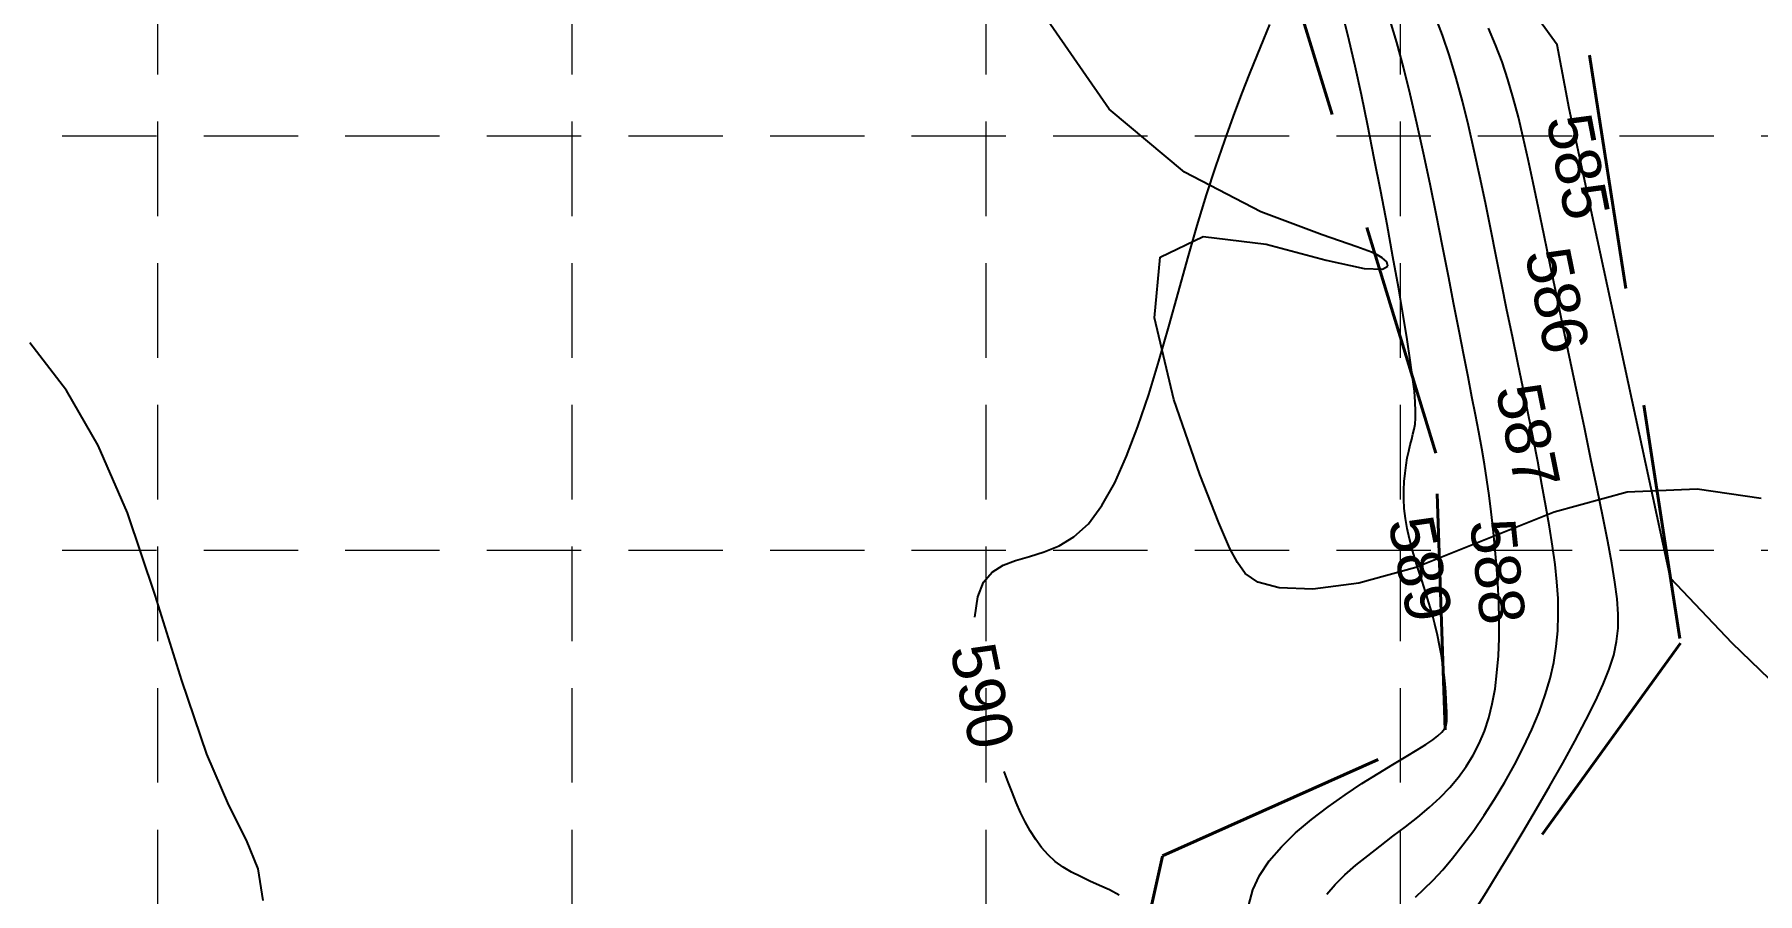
# Model space of a CAD drawing. Header units: inches. Extents: x 638 to 17512, y -393 to 10164.
# Drawn here: x 8997 to 10092, y 6247 to 6793 of the extents above; entities that cross this region are included whole.
import ezdxf
from ezdxf.enums import TextEntityAlignment as Align

# ---------------------------------------------------------------- set-up
doc = ezdxf.new("R2010")
doc.units = ezdxf.units.IN
doc.header["$LTSCALE"] = 600
doc.header["$MEASUREMENT"] = 0
doc.linetypes.add('HIDDEN', pattern=[0.375, 0.25, -0.125])
for name, color, linetype in [('Contour Lines Existing', 8, 'Continuous'), ('EC', 8, 'Continuous'), ('GRID', 254, 'HIDDEN')]:
    doc.layers.add(name, color=color, linetype=linetype)
doc.layers.add('Contour Lines Flow', color=4, linetype='HIDDEN', lineweight=40)
doc.styles.get("Standard").update_dxf_attribs({"font": 'ARIAL.TTF'})

msp = doc.modelspace()

# ---------------------------------------------------------------- linework, layer by layer
at = {"layer": 'Contour Lines Existing'}
for p, q in [((9964.9, 6786.2), (9869.9, 6917.6)), ((9832.7, 6788.9), (9829.3, 6802.8)), ((9892, 6792.3), (9887.4, 6804.5)), ((9778.4, 6789.8), (9782.2, 6799)), ((9862.9, 6787.7), (9858.7, 6801.6)), ((9896.4, 6779.1), (9892, 6792.3)), ((9925.7, 6786.1), (9921.2, 6796.8)), ((9774.2, 6779.5), (9778.4, 6789.8)), ((9836.4, 6772.6), (9832.7, 6788.9)), ((9867.1, 6772.1), (9862.9, 6787.7)), ((9929.8, 6775.3), (9925.7, 6786.1)), ((9972.5, 6745.8), (9964.9, 6786.2)), ((9769.6, 6767.9), (9774.2, 6779.5)), ((9840.4, 6754.4), (9836.4, 6772.6)), ((9871.4, 6754.9), (9867.1, 6772.1)), ((9900.6, 6765.1), (9896.4, 6779.1)), ((9933.5, 6764.1), (9929.8, 6775.3)), ((9764.5, 6755), (9769.6, 6767.9)), ((9904.6, 6750.3), (9900.6, 6765.1)), ((9936.9, 6752.5), (9933.5, 6764.1)), ((9759.2, 6740.9), (9764.5, 6755)), ((9844.5, 6734.7), (9840.4, 6754.4)), ((9875.7, 6736.5), (9871.4, 6754.9)), ((9908.4, 6734.9), (9904.6, 6750.3)), ((9940.2, 6740.3), (9936.9, 6752.5)), ((9753.6, 6725.5), (9759.2, 6740.9)), ((9879.9, 6717.3), (9875.7, 6736.5)), ((9943.3, 6727.3), (9940.2, 6740.3)), ((10036.9, 6447.4), (9972.5, 6745.8)), ((9747.9, 6708.8), (9753.6, 6725.5)), ((9848.6, 6714), (9844.5, 6734.7)), ((9912.1, 6718.9), (9908.4, 6734.9)), ((9946.4, 6713.4), (9943.3, 6727.3)), ((9884.1, 6697.6), (9879.9, 6717.3)), ((9915.7, 6702.6), (9912.1, 6718.9)), ((9742, 6690.8), (9747.9, 6708.8)), ((9852.7, 6693), (9848.6, 6714)), ((9949.6, 6698.6), (9946.4, 6713.4)), ((9856.7, 6672), (9852.7, 6693)), ((9888.1, 6677.8), (9884.1, 6697.6)), ((9919.2, 6685.8), (9915.7, 6702.6)), ((9952.9, 6682.5), (9949.6, 6698.6)), ((9736, 6671.4), (9742, 6690.8)), ((9922.6, 6668.9), (9919.2, 6685.8)), ((9956.5, 6665.1), (9952.9, 6682.5)), ((9730.1, 6650.7), (9736, 6671.4)), ((9860.4, 6651.5), (9856.7, 6672)), ((9892, 6658.2), (9888.1, 6677.8)), ((9926.1, 6651.8), (9922.6, 6668.9)), ((9960.4, 6646.3), (9956.5, 6665.1)), ((9724.1, 6629.2), (9730.1, 6650.7)), ((9863.9, 6632.2), (9860.4, 6651.5)), ((9895.7, 6639.2), (9892, 6658.2)), ((9929.5, 6634.7), (9926.1, 6651.8)), ((9899.2, 6621.1), (9895.7, 6639.2)), ((9964.6, 6626.5), (9960.4, 6646.3)), ((9718, 6607.2), (9724.1, 6629.2)), ((9866.9, 6614.5), (9863.9, 6632.2)), ((9932.9, 6617.7), (9929.5, 6634.7)), ((9902.5, 6604.3), (9899.2, 6621.1)), ((9936.4, 6600.9), (9932.9, 6617.7)), ((9968.9, 6605.8), (9964.6, 6626.5)), ((9711.7, 6585.3), (9718, 6607.2)), ((9869.5, 6598.9), (9866.9, 6614.5)), ((9973.4, 6584.8), (9968.9, 6605.8)), ((9871.5, 6585.8), (9869.5, 6598.9)), ((9905.5, 6589.1), (9902.5, 6604.3)), ((9939.8, 6584.2), (9936.4, 6600.9)), ((9705.2, 6564), (9711.7, 6585.3)), ((9873, 6575), (9871.5, 6585.8)), ((9908.2, 6575.3), (9905.5, 6589.1)), ((9943.2, 6567.9), (9939.8, 6584.2)), ((9977.8, 6563.8), (9973.4, 6584.8)), ((9874.1, 6566.2), (9873, 6575)), ((9910.7, 6562.6), (9908.2, 6575.3)), ((9698.4, 6543.6), (9705.2, 6564)), ((9874.7, 6559.1), (9874.1, 6566.2)), ((9912.9, 6551), (9910.7, 6562.6)), ((9946.4, 6551.9), (9943.2, 6567.9)), ((9982.2, 6543), (9977.8, 6563.8)), ((9874.9, 6553.5), (9874.7, 6559.1)), ((9874.8, 6548.9), (9874.9, 6553.5)), ((9915, 6540.1), (9912.9, 6551)), ((9949.5, 6536.4), (9946.4, 6551.9)), ((9691.2, 6524.8), (9698.4, 6543.6)), ((9873.2, 6538.8), (9873.9, 6541.9)), ((9873.9, 6541.9), (9874.5, 6545.2)), ((9874.5, 6545.2), (9874.8, 6548.9)), ((9916.9, 6529.7), (9915, 6540.1)), ((9986.3, 6523), (9982.2, 6543)), ((9869.6, 6523.8), (9870.5, 6528.1)), ((9870.5, 6528.1), (9871.5, 6532)), ((9871.5, 6532), (9872.4, 6535.6)), ((9872.4, 6535.6), (9873.2, 6538.8)), ((9918.6, 6519.7), (9916.9, 6529.7)), ((9952.5, 6521.4), (9949.5, 6536.4)), ((9683.6, 6507.9), (9691.2, 6524.8)), ((9868.2, 6514.1), (9868.8, 6519.1)), ((9868.8, 6519.1), (9869.6, 6523.8)), ((9920.1, 6509.8), (9918.6, 6519.7)), ((9955.2, 6506.9), (9952.5, 6521.4)), ((9990.3, 6504), (9986.3, 6523)), ((9675.5, 6493.4), (9683.6, 6507.9)), ((9867.4, 6503.3), (9867.7, 6508.8)), ((9867.7, 6508.8), (9868.2, 6514.1)), ((9921.6, 6499.8), (9920.1, 6509.8)), ((9957.7, 6493.1), (9955.2, 6506.9)), ((9867.4, 6497.5), (9867.4, 6503.3)), ((9867.7, 6491.5), (9867.4, 6497.5)), ((9922.9, 6489.4), (9921.6, 6499.8)), ((9993.8, 6486.4), (9990.3, 6504)), ((9666.9, 6481.9), (9675.5, 6493.4)), ((9868.4, 6485.3), (9867.7, 6491.5)), ((9869.5, 6478.9), (9868.4, 6485.3)), ((9924.2, 6478.6), (9922.9, 6489.4)), ((9959.9, 6480), (9957.7, 6493.1)), ((9997, 6470.6), (9993.8, 6486.4)), ((9648.2, 6467.9), (9657.7, 6473.6)), ((9657.7, 6473.6), (9666.9, 6481.9)), ((9871, 6472.4), (9869.5, 6478.9)), ((9925.3, 6467.4), (9924.2, 6478.6)), ((9961.9, 6467.7), (9959.9, 6480)), ((9629.4, 6461.1), (9638.7, 6464)), ((9638.7, 6464), (9648.2, 6467.9)), ((9872.7, 6465.8), (9871, 6472.4)), ((9874.7, 6459.1), (9872.7, 6465.8)), ((9926.3, 6455.8), (9925.3, 6467.4)), ((9963.5, 6456.1), (9961.9, 6467.7)), ((9999.6, 6456.8), (9997, 6470.6)), ((9605.8, 6451.1), (9612.6, 6455.5)), ((9612.6, 6455.5), (9620.6, 6458.6)), ((9620.6, 6458.6), (9629.4, 6461.1)), ((9876.8, 6452.3), (9874.7, 6459.1)), ((9879, 6445.5), (9876.8, 6452.3)), ((9927.1, 6444.1), (9926.3, 6455.8)), ((9964.7, 6445), (9963.5, 6456.1)), ((10001.6, 6444.8), (9999.6, 6456.8)), ((9596.5, 6435.5), (9600.3, 6444.7)), ((9600.3, 6444.7), (9605.8, 6451.1)), ((9881.1, 6438.6), (9879, 6445.5)), ((9927.7, 6432.3), (9927.1, 6444.1)), ((9965.4, 6434.3), (9964.7, 6445)), ((10003, 6434.1), (10001.6, 6444.8)), ((10076, 6406.1), (10036.9, 6447.4)), ((9594.7, 6422.6), (9596.5, 6435.5)), ((9883.3, 6431.7), (9881.1, 6438.6)), ((9885.3, 6424.8), (9883.3, 6431.7)), ((9927.9, 6420.6), (9927.7, 6432.3)), ((9965.6, 6424), (9965.4, 6434.3)), ((10003.7, 6424.5), (10003, 6434.1)), ((9887.2, 6418), (9885.3, 6424.8)), ((9927.9, 6409.1), (9927.9, 6420.6)), ((9965.3, 6413.9), (9965.6, 6424)), ((10003.6, 6415.6), (10003.7, 6424.5)), ((9888.8, 6411.2), (9887.2, 6418)), ((9890.1, 6404.6), (9888.8, 6411.2)), ((9927.5, 6397.9), (9927.9, 6409.1)), ((9964.3, 6403.8), (9965.3, 6413.9)), ((10002.6, 6407.1), (10003.6, 6415.6)), ((9891.3, 6398.1), (9890.1, 6404.6)), ((9892.2, 6391.8), (9891.3, 6398.1)), ((9926.6, 6387.2), (9927.5, 6397.9)), ((9962.7, 6393.8), (9964.3, 6403.8)), ((9998, 6389.6), (10000.8, 6398.5)), ((10000.8, 6398.5), (10002.6, 6407.1)), ((10111.8, 6371.7), (10076, 6406.1)), ((9893, 6385.8), (9892.2, 6391.8)), ((9893.6, 6380.2), (9893, 6385.8)), ((9925.4, 6377), (9926.6, 6387.2)), ((9960.4, 6383.5), (9962.7, 6393.8)), ((9994.1, 6379.9), (9998, 6389.6)), ((9894.1, 6374.9), (9893.6, 6380.2)), ((9894.4, 6370.1), (9894.1, 6374.9)), ((9923.6, 6367.4), (9925.4, 6377)), ((9957.3, 6373.1), (9960.4, 6383.5)), ((9989.2, 6369.1), (9994.1, 6379.9)), ((9894.6, 6365.8), (9894.4, 6370.1)), ((9894.8, 6362.1), (9894.6, 6365.8)), ((9921.4, 6358.5), (9923.6, 6367.4)), ((9953.4, 6362.2), (9957.3, 6373.1)), ((9983.1, 6357), (9989.2, 6369.1)), ((9893.2, 6351.6), (9894.2, 6353.8)), ((9894.2, 6353.8), (9894.7, 6356.2)), ((9894.7, 6356.2), (9894.8, 6358.9)), ((9894.8, 6358.9), (9894.8, 6362.1)), ((9918.6, 6350.1), (9921.4, 6358.5)), ((9948.7, 6351.2), (9953.4, 6362.2)), ((9976.1, 6343.8), (9983.1, 6357)), ((9881.4, 6341.7), (9885.8, 6344.6)), ((9885.8, 6344.6), (9889.1, 6347.2)), ((9889.1, 6347.2), (9891.5, 6349.5)), ((9891.5, 6349.5), (9893.2, 6351.6)), ((9911.5, 6334.8), (9915.3, 6342.3)), ((9915.3, 6342.3), (9918.6, 6350.1)), ((9943.5, 6340), (9948.7, 6351.2)), ((9968.4, 6329.8), (9976.1, 6343.8)), ((9860.5, 6329), (9868.8, 6334)), ((9868.8, 6334), (9875.8, 6338.2)), ((9875.8, 6338.2), (9881.4, 6341.7)), ((9907.1, 6327.7), (9911.5, 6334.8)), ((9937.7, 6328.8), (9943.5, 6340)), ((9615.8, 6317.8), (9613.3, 6324.5)), ((9840.7, 6316.8), (9851, 6323.2)), ((9851, 6323.2), (9860.5, 6329)), ((9896.6, 6314.4), (9902.1, 6320.9)), ((9902.1, 6320.9), (9907.1, 6327.7)), ((9931.6, 6317.8), (9937.7, 6328.8)), ((9960.2, 6315.3), (9968.4, 6329.8)), ((9618.4, 6311.3), (9615.8, 6317.8)), ((9621, 6304.8), (9618.4, 6311.3)), ((9819.2, 6302.1), (9830, 6309.7)), ((9830, 6309.7), (9840.7, 6316.8)), ((9890.4, 6308), (9896.6, 6314.4)), ((9925.1, 6307), (9931.6, 6317.8)), ((9951.7, 6300.7), (9960.2, 6315.3)), ((9623.8, 6298.5), (9621, 6304.8)), ((9626.7, 6292.5), (9623.8, 6298.5)), ((9808.6, 6294), (9819.2, 6302.1)), ((9876.3, 6295.5), (9883.6, 6301.7)), ((9883.6, 6301.7), (9890.4, 6308)), ((9918.5, 6296.7), (9925.1, 6307)), ((9943.2, 6286.3), (9951.7, 6300.7)), ((9629.9, 6286.7), (9626.7, 6292.5)), ((9798.6, 6285.5), (9808.6, 6294)), ((9860.5, 6283.3), (9868.5, 6289.4)), ((9868.5, 6289.4), (9876.3, 6295.5)), ((9911.8, 6286.9), (9918.5, 6296.7)), ((9633.4, 6281.2), (9629.9, 6286.7)), ((9637.1, 6276.2), (9633.4, 6281.2)), ((9641.3, 6271.6), (9637.1, 6276.2)), ((9781.8, 6267.7), (9789.6, 6276.7)), ((9789.6, 6276.7), (9798.6, 6285.5)), ((9844.5, 6271), (9852.4, 6277.1)), ((9852.4, 6277.1), (9860.5, 6283.3)), ((9898.4, 6269.5), (9905, 6277.8)), ((9905, 6277.8), (9911.8, 6286.9)), ((9934.9, 6272.5), (9943.2, 6286.3)), ((9645.8, 6267.4), (9641.3, 6271.6)), ((9650.8, 6263.8), (9645.8, 6267.4)), ((9775.7, 6258.5), (9781.8, 6267.7)), ((9836.9, 6264.9), (9844.5, 6271)), ((9892.1, 6262.1), (9898.4, 6269.5)), ((9927, 6259.4), (9934.9, 6272.5)), ((9656.2, 6260.6), (9650.8, 6263.8)), ((9661.9, 6257.7), (9656.2, 6260.6)), ((9667.8, 6254.9), (9661.9, 6257.7)), ((9674, 6252.1), (9667.8, 6254.9)), ((9771.4, 6249.2), (9775.7, 6258.5)), ((9823.7, 6252.7), (9829.9, 6258.8)), ((9829.9, 6258.8), (9836.9, 6264.9)), ((9880.2, 6249.7), (9886, 6255.5)), ((9886, 6255.5), (9892.1, 6262.1)), ((9919.7, 6247.6), (9927, 6259.4)), ((9680.2, 6249.2), (9674, 6252.1)), ((9686.4, 6246), (9680.2, 6249.2)), ((9768.9, 6239.8), (9771.4, 6249.2)), ((9818.4, 6246.5), (9823.7, 6252.7)), ((9874.8, 6244.6), (9880.2, 6249.7)), ((9913.2, 6237.2), (9919.7, 6247.6))]:
    msp.add_line(p, q, dxfattribs=at)
at = {"layer": 'Contour Lines Flow', "color": 35}
for p, q in [((9879.9, 6927.3, 7012.3), (9985.5, 6779.6, 7012.8)), ((9887.8, 6526.8, 7066.7), (9791.1, 6841.8, 7080.7)), ((9985.5, 6779.6, 7012.8), (10043.3, 6406, 7020.9)), ((9893.6, 6351, 7068.8), (9887.8, 6526.8, 7066.7)), ((10043.3, 6406, 7020.9), (9895.3, 6201.7, 7030.8)), ((9714, 6271, 7075), (9893.6, 6351, 7068.8)), ((9681.6, 6124.2, 7105.9), (9714, 6271, 7075))]:
    msp.add_line(p, q, dxfattribs=at)
at = {"layer": 'EC', "color": 35}
for p, q in [((9680, 6745.4), (9640.9, 6801.9)), ((9728, 6705.2), (9680, 6745.4)), ((9776.5, 6680), (9728, 6705.2)), ((9815.4, 6665.5), (9776.5, 6680)), ((9712.5, 6651.2), (9739.8, 6664.3)), ((9739.8, 6664.3), (9779.9, 6659.5)), ((9779.9, 6659.5), (9818, 6649.4)), ((9837.5, 6657.9), (9815.4, 6665.5)), ((9708.8, 6612.7), (9712.5, 6651.2)), ((9818, 6649.4), (9842.2, 6644)), ((9846.8, 6654.5), (9837.5, 6657.9)), ((9850.4, 6652.8), (9846.8, 6654.5)), ((9853.7, 6650.8), (9850.4, 6652.8)), ((9856.6, 6648.3), (9853.7, 6650.8)), ((9842.2, 6644), (9853.9, 6643.6)), ((9853.9, 6643.6), (9857.3, 6645.6)), ((9857.3, 6645.6), (9856.6, 6648.3)), ((9721.1, 6560.9), (9708.8, 6612.7)), ((9017.2, 6566.6), (8993.9, 6596.8)), ((9037.4, 6531.7), (9017.2, 6566.6)), ((9737.8, 6513.1), (9721.1, 6560.9)), ((9056, 6488.8), (9037.4, 6531.7)), ((9749.7, 6482.5), (9737.8, 6513.1)), ((10009.4, 6501.9), (9963, 6489.3)), ((10053.9, 6503.8), (10009.4, 6501.9)), ((10094.5, 6498), (10053.9, 6503.8)), ((9073.7, 6436.6), (9056, 6488.8)), ((9963, 6489.3), (9875.1, 6454.2)), ((9756.8, 6466.2), (9749.7, 6482.5)), ((9761.6, 6457.3), (9756.8, 6466.2)), ((9766.6, 6450.3), (9761.6, 6457.3)), ((9875.1, 6454.2), (9838.8, 6444.1)), ((9774.5, 6444.7), (9766.6, 6450.3)), ((9788.1, 6441.2), (9774.5, 6444.7)), ((9809.6, 6440.4), (9788.1, 6441.2)), ((9838.8, 6444.1), (9809.6, 6440.4)), ((9090.7, 6382.4), (9073.7, 6436.6)), ((9106.4, 6335.5), (9090.7, 6382.4)), ((9120.4, 6303.1), (9106.4, 6335.5)), ((9131.7, 6280.9), (9120.4, 6303.1)), ((9139.2, 6262.7), (9131.7, 6280.9)), ((9142.3, 6242.5), (9139.2, 6262.7))]:
    msp.add_line(p, q, dxfattribs=at)
at = {"layer": 'GRID', "color": 252, "linetype": 'HIDDEN', "lineweight": 0, "ltscale": 0.4}
for p, q in [((9075.2, 9887.4), (9075.2, 672.4)), ((9338.5, 9887.4), (9338.5, 672.4)), ((9601.7, 9887.4), (9601.7, 672.4)), ((9865, 9887.4), (9865, 672.4)), ((914.5, 6728.4), (17236, 6728.4)), ((914.5, 6465.1), (17236, 6465.1))]:
    msp.add_line(p, q, dxfattribs=at)

# ---------------------------------------------------------------- texts
at = {"layer": 'EC', "color": 35}
for s, rotation, p in [('585', 281, (9978.3, 6708.9, 13980)), ('586', 281.4684, (9965, 6623.9, 14112)), ('587', 281.4684, (9946.4, 6537.6, 14124)), ('589', 281.4684, (9878, 6453.4, 14148)), ('588', 276, (9927.2, 6451.6, 14136)), ('590', 281.4684, (9599.6, 6372.6, 7080))]:
    msp.add_text(s, height=28.8, rotation=rotation, dxfattribs=at).set_placement(p, align=Align.MIDDLE_CENTER)

doc.saveas('drawing.dxf')
